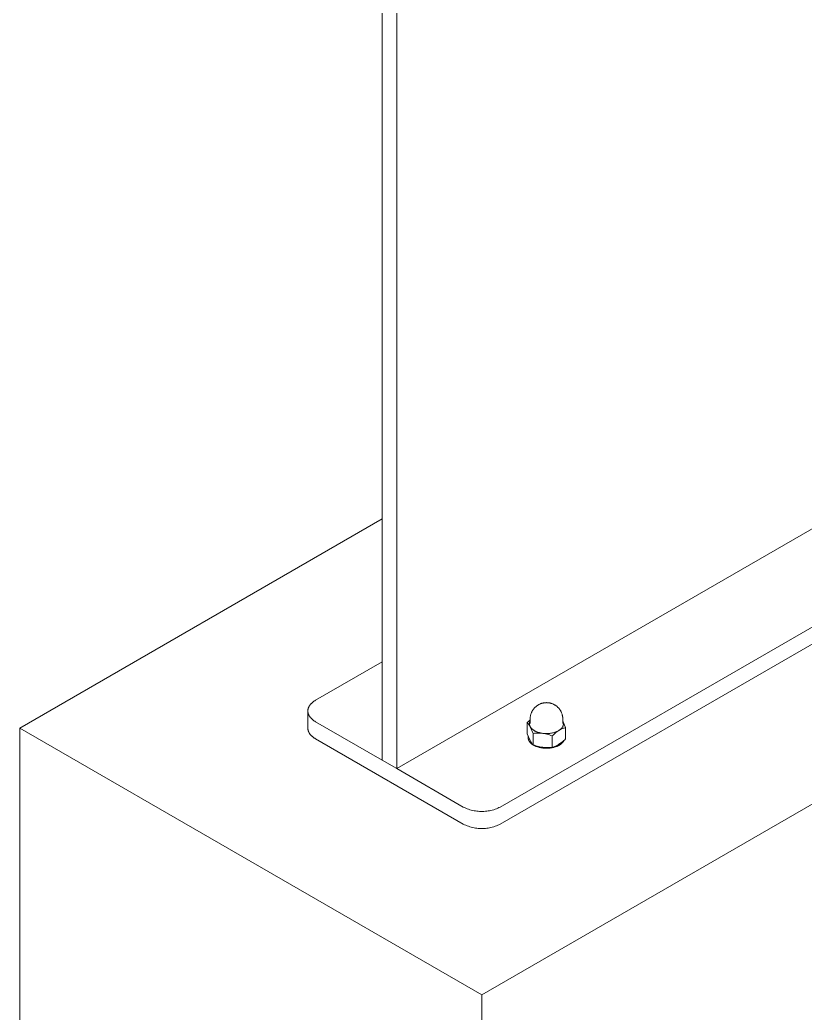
# Model space of a CAD drawing. Header units: inches. Extents: x -6 to 165, y -5 to 126.
# Drawn here: x 149.78 to 157.44, y 31.7 to 41.38 of the extents above; entities that cross this region are included whole.
import ezdxf

# ---------------------------------------------------------------- set-up
doc = ezdxf.new("R2010")
doc.units = ezdxf.units.IN
doc.layers.add('ZANO_R', color=7, linetype='Continuous', lineweight=0)

msp = doc.modelspace()

# ---------------------------------------------------------------- linework, layer by layer
at = {"layer": 'ZANO_R'}
for p, q in [((153.31422, 34.16707), (153.31422, 42.3632)), ((153.45834, 42.27999), (153.45834, 34.08386)), ((153.45834, 34.08386), (161.56525, 38.76439)), ((154.4672, 33.70942), (162.21381, 38.18192)), ((154.28705, 31.87881), (165.09626, 38.11952)), ((162.21381, 38.0155), (154.4672, 33.543)), ((153.31422, 36.51774), (149.78321, 34.47911)), ((153.31422, 35.12398), (152.66567, 34.74954)), ((152.59209, 34.65883), (152.59241, 34.66072)), ((152.59241, 34.66072), (152.59277, 34.6626)), ((152.59277, 34.6626), (152.59317, 34.66449)), ((152.59317, 34.66449), (152.59361, 34.66636)), ((152.59361, 34.66636), (152.5941, 34.66824)), ((152.5941, 34.66824), (152.59462, 34.6701)), ((152.59462, 34.6701), (152.59519, 34.67196)), ((152.59519, 34.67196), (152.5958, 34.67382)), ((152.5958, 34.67382), (152.59645, 34.67567)), ((152.59645, 34.67567), (152.59714, 34.67751)), ((152.59714, 34.67751), (152.59787, 34.67934)), ((152.59787, 34.67934), (152.59863, 34.68116)), ((152.59863, 34.68116), (152.59944, 34.68298)), ((152.59944, 34.68298), (152.60029, 34.68478)), ((152.60029, 34.68478), (152.60117, 34.68658)), ((152.60117, 34.68658), (152.60209, 34.68837)), ((152.60209, 34.68837), (152.60305, 34.69014)), ((152.60305, 34.69014), (152.60404, 34.69191)), ((152.60404, 34.69191), (152.60507, 34.69367)), ((152.60507, 34.69367), (152.60614, 34.69541)), ((152.60614, 34.69541), (152.60724, 34.69714)), ((152.60724, 34.69714), (152.60955, 34.70057)), ((152.60955, 34.70057), (152.612, 34.70395)), ((152.612, 34.70395), (152.61458, 34.70727)), ((152.61458, 34.70727), (152.61728, 34.71054)), ((152.61728, 34.71054), (152.62011, 34.71375)), ((152.62011, 34.71375), (152.62305, 34.7169)), ((152.62305, 34.7169), (152.6261, 34.71999)), ((152.6261, 34.71999), (152.62927, 34.72302)), ((152.62927, 34.72302), (152.63253, 34.72598)), ((152.63253, 34.72598), (152.63589, 34.72887)), ((152.63589, 34.72887), (152.63935, 34.7317)), ((152.63935, 34.7317), (152.64289, 34.73446)), ((152.64289, 34.73446), (152.64651, 34.73715)), ((152.64651, 34.73715), (152.65021, 34.73977)), ((152.65021, 34.73977), (152.65398, 34.74232)), ((152.65398, 34.74232), (152.65781, 34.7448)), ((152.65781, 34.7448), (152.66171, 34.7472)), ((152.66171, 34.7472), (152.66567, 34.74954)), ((154.78714, 34.65884), (154.79033, 34.66323)), ((154.79033, 34.66323), (154.79366, 34.6675)), ((154.79366, 34.6675), (154.79713, 34.67166)), ((154.79713, 34.67166), (154.80075, 34.6757)), ((154.80075, 34.6757), (154.8045, 34.67962)), ((154.8045, 34.67962), (154.80838, 34.6834)), ((154.80838, 34.6834), (154.81239, 34.68705)), ((154.81239, 34.68705), (154.81652, 34.69057)), ((154.81652, 34.69057), (154.82077, 34.69393)), ((154.82077, 34.69393), (154.82513, 34.69716)), ((154.82513, 34.69716), (154.82959, 34.70023)), ((154.82959, 34.70023), (154.83416, 34.70315)), ((154.83416, 34.70315), (154.83883, 34.70591)), ((154.83883, 34.70591), (154.84358, 34.70851)), ((154.84358, 34.70851), (154.84843, 34.71095)), ((154.84843, 34.71095), (154.85335, 34.71322)), ((154.85335, 34.71322), (154.85835, 34.71532)), ((154.85835, 34.71532), (154.86341, 34.71725)), ((154.86341, 34.71725), (154.86854, 34.71901)), ((154.86854, 34.71901), (154.87372, 34.72059)), ((154.87372, 34.72059), (154.87896, 34.72199)), ((154.87896, 34.72199), (154.88424, 34.72322)), ((154.88424, 34.72322), (154.88956, 34.72426)), ((154.88956, 34.72426), (154.89491, 34.72513)), ((154.89491, 34.72513), (154.90029, 34.72581)), ((154.90029, 34.72581), (154.90569, 34.72631)), ((154.90569, 34.72631), (154.9111, 34.72662)), ((154.9111, 34.72662), (154.91652, 34.72675)), ((154.91652, 34.72675), (154.92194, 34.72669)), ((154.92194, 34.72669), (154.92736, 34.72645)), ((154.92736, 34.72645), (154.93276, 34.72603)), ((154.93276, 34.72603), (154.93815, 34.72542)), ((154.93815, 34.72542), (154.94356, 34.72462)), ((154.94356, 34.72462), (154.94893, 34.72363)), ((154.94893, 34.72363), (154.95427, 34.72247)), ((154.95427, 34.72247), (154.95956, 34.72112)), ((154.95956, 34.72112), (154.96481, 34.71959)), ((154.96481, 34.71959), (154.97, 34.71788)), ((154.97, 34.71788), (154.97513, 34.71599)), ((154.97513, 34.71599), (154.98019, 34.71393)), ((154.98019, 34.71393), (154.98517, 34.71169)), ((154.98517, 34.71169), (154.99008, 34.70929)), ((154.99008, 34.70929), (154.9949, 34.70672)), ((154.9949, 34.70672), (154.99963, 34.70399)), ((154.99963, 34.70399), (155.00427, 34.70109)), ((155.00427, 34.70109), (155.0088, 34.69804)), ((155.0088, 34.69804), (155.01322, 34.69483)), ((155.01322, 34.69483), (155.01753, 34.69148)), ((155.01753, 34.69148), (155.02173, 34.68797)), ((155.02173, 34.68797), (155.0258, 34.68433)), ((155.0258, 34.68433), (155.02974, 34.68055)), ((155.02974, 34.68055), (155.03356, 34.67663)), ((155.03356, 34.67663), (155.03723, 34.67259)), ((155.03723, 34.67259), (155.04077, 34.66842)), ((155.04077, 34.66842), (155.04416, 34.66414)), ((155.04416, 34.66414), (155.0474, 34.65974)), ((152.59104, 34.64552), (152.59106, 34.64743)), ((152.59106, 34.64362), (152.59104, 34.64552)), ((152.59104, 34.64362), (152.59104, 34.47911)), ((152.59106, 34.64743), (152.59113, 34.64933)), ((152.59113, 34.64172), (152.59106, 34.64362)), ((152.59113, 34.64933), (152.59124, 34.65123)), ((152.59124, 34.63981), (152.59113, 34.64172)), ((152.59124, 34.65123), (152.59138, 34.65314)), ((152.59138, 34.63791), (152.59124, 34.63981)), ((152.59138, 34.65314), (152.59158, 34.65503)), ((152.59158, 34.63601), (152.59138, 34.63791)), ((152.59158, 34.65503), (152.59181, 34.65693)), ((152.59181, 34.63412), (152.59158, 34.63601)), ((152.59181, 34.65693), (152.59209, 34.65883)), ((152.59209, 34.63222), (152.59181, 34.63412)), ((152.59241, 34.63033), (152.59209, 34.63222)), ((152.59277, 34.62845), (152.59241, 34.63033)), ((152.59317, 34.62656), (152.59277, 34.62845)), ((152.59361, 34.62469), (152.59317, 34.62656)), ((152.5941, 34.62281), (152.59361, 34.62469)), ((152.59462, 34.62095), (152.5941, 34.62281)), ((152.59519, 34.61909), (152.59462, 34.62095)), ((152.5958, 34.61723), (152.59519, 34.61909)), ((152.59645, 34.61538), (152.5958, 34.61723)), ((152.59714, 34.61354), (152.59645, 34.61538)), ((152.59787, 34.61171), (152.59714, 34.61354)), ((152.59863, 34.60989), (152.59787, 34.61171)), ((152.59944, 34.60807), (152.59863, 34.60989)), ((152.60029, 34.60627), (152.59944, 34.60807)), ((152.60117, 34.60447), (152.60029, 34.60627)), ((152.60209, 34.60268), (152.60117, 34.60447)), ((152.60305, 34.6009), (152.60209, 34.60268)), ((152.60404, 34.59914), (152.60305, 34.6009)), ((152.60507, 34.59738), (152.60404, 34.59914)), ((152.60614, 34.59564), (152.60507, 34.59738)), ((152.60724, 34.59391), (152.60614, 34.59564)), ((152.60955, 34.59048), (152.60724, 34.59391)), ((152.612, 34.5871), (152.60955, 34.59048)), ((152.61458, 34.58378), (152.612, 34.5871)), ((152.61728, 34.58051), (152.61458, 34.58378)), ((152.62011, 34.5773), (152.61728, 34.58051)), ((152.62305, 34.57415), (152.62011, 34.5773)), ((152.6261, 34.57106), (152.62305, 34.57415)), ((152.62927, 34.56803), (152.6261, 34.57106)), ((152.63253, 34.56507), (152.62927, 34.56803)), ((152.63589, 34.56218), (152.63253, 34.56507)), ((154.75835, 34.56752), (154.75844, 34.57291)), ((154.75835, 34.52321), (154.75835, 34.56752)), ((154.75844, 34.57291), (154.75872, 34.57829)), ((154.75872, 34.57829), (154.75917, 34.58366)), ((154.75917, 34.58366), (154.75981, 34.58902)), ((154.75981, 34.58902), (154.76063, 34.59435)), ((154.76063, 34.59435), (154.76163, 34.59964)), ((154.76163, 34.59964), (154.7628, 34.60491)), ((154.7628, 34.60491), (154.76416, 34.61012)), ((154.76416, 34.61012), (154.76569, 34.61529)), ((154.76569, 34.61529), (154.76739, 34.62041)), ((154.76739, 34.62041), (154.76927, 34.62546)), ((154.76927, 34.62546), (154.77133, 34.63048)), ((154.77133, 34.63048), (154.77356, 34.63542)), ((154.77356, 34.63542), (154.77595, 34.64029)), ((154.77595, 34.64029), (154.77851, 34.64506)), ((154.77851, 34.64506), (154.78123, 34.64975)), ((154.78123, 34.64975), (154.78411, 34.65435)), ((154.78411, 34.65435), (154.78714, 34.65884)), ((155.0474, 34.65974), (155.05048, 34.65523)), ((155.05048, 34.65523), (155.05341, 34.65062)), ((155.05341, 34.65062), (155.05619, 34.64591)), ((155.05619, 34.64591), (155.05879, 34.64111)), ((155.05879, 34.64111), (155.06124, 34.63622)), ((155.06124, 34.63622), (155.06351, 34.63125)), ((155.06351, 34.63125), (155.06561, 34.62621)), ((155.06561, 34.62621), (155.06754, 34.62109)), ((155.06754, 34.62109), (155.06929, 34.61592)), ((155.06929, 34.61592), (155.07086, 34.61068)), ((155.07086, 34.61068), (155.07225, 34.6054)), ((155.07225, 34.6054), (155.07346, 34.60007)), ((155.07346, 34.60007), (155.07448, 34.5947)), ((155.07448, 34.5947), (155.07532, 34.5893)), ((155.07532, 34.5893), (155.07598, 34.58388)), ((155.07598, 34.58388), (155.07645, 34.57844)), ((155.07645, 34.57844), (155.07673, 34.57298)), ((155.07673, 34.57298), (155.07682, 34.56752)), ((155.07682, 34.56752), (155.07682, 34.52321)), ((149.78321, 26.15817), (149.78321, 34.47911)), ((149.78321, 34.47911), (154.28705, 31.87881)), ((152.59104, 34.47911), (152.59106, 34.4772)), ((152.59106, 34.4772), (152.59113, 34.4753)), ((152.59113, 34.4753), (152.59124, 34.4734)), ((152.59124, 34.4734), (152.59138, 34.47149)), ((152.59138, 34.47149), (152.59158, 34.4696)), ((152.59158, 34.4696), (152.59181, 34.4677)), ((152.59181, 34.4677), (152.59209, 34.4658)), ((152.63935, 34.55935), (152.63589, 34.56218)), ((152.64289, 34.55659), (152.63935, 34.55935)), ((152.64651, 34.5539), (152.64289, 34.55659)), ((152.65021, 34.55128), (152.64651, 34.5539)), ((152.65398, 34.54873), (152.65021, 34.55128)), ((152.65781, 34.54625), (152.65398, 34.54873)), ((152.66171, 34.54385), (152.65781, 34.54625)), ((152.66567, 34.54151), (152.66171, 34.54385)), ((152.66567, 34.54151), (153.31422, 34.16707)), ((154.74448, 34.54562), (154.73105, 34.53293)), ((154.73105, 34.53293), (154.73518, 34.52828)), ((154.73105, 34.53293), (154.73105, 34.42187)), ((154.73518, 34.52828), (154.73915, 34.5235)), ((154.73915, 34.5235), (154.74296, 34.51859)), ((154.74296, 34.51859), (154.74661, 34.51356)), ((154.75835, 34.55783), (154.74448, 34.54562)), ((154.74661, 34.51356), (154.75009, 34.50841)), ((154.75009, 34.50841), (154.75339, 34.50314)), ((154.75198, 34.52048), (154.75201, 34.52244)), ((154.75202, 34.51851), (154.75198, 34.52048)), ((154.75201, 34.52244), (154.75211, 34.5244)), ((154.75213, 34.51655), (154.75202, 34.51851)), ((154.75211, 34.5244), (154.75227, 34.52636)), ((154.7523, 34.51459), (154.75213, 34.51655)), ((154.75227, 34.52636), (154.75249, 34.52831)), ((154.75255, 34.51264), (154.7523, 34.51459)), ((154.75249, 34.52831), (154.75279, 34.53026)), ((154.75285, 34.5107), (154.75255, 34.51264)), ((154.75279, 34.53026), (154.75315, 34.53219)), ((154.75323, 34.50877), (154.75285, 34.5107)), ((154.75315, 34.53219), (154.75358, 34.53411)), ((154.75366, 34.50686), (154.75323, 34.50877)), ((154.75339, 34.50314), (154.75652, 34.49777)), ((154.75358, 34.53411), (154.75407, 34.53601)), ((154.75417, 34.50496), (154.75366, 34.50686)), ((154.75407, 34.53601), (154.75462, 34.53789)), ((154.75474, 34.50308), (154.75417, 34.50496)), ((154.75462, 34.53789), (154.75524, 34.53976)), ((154.75537, 34.50122), (154.75474, 34.50308)), ((154.75524, 34.53976), (154.75593, 34.5416)), ((154.75607, 34.49938), (154.75537, 34.50122)), ((154.75593, 34.5416), (154.75667, 34.54342)), ((154.75682, 34.49757), (154.75607, 34.49938)), ((154.75652, 34.49777), (154.75946, 34.4923)), ((154.75667, 34.54342), (154.75748, 34.54521)), ((154.75764, 34.49578), (154.75682, 34.49757)), ((154.75748, 34.54521), (154.75835, 34.54697)), ((154.75852, 34.49402), (154.75764, 34.49578)), ((154.75946, 34.4923), (154.75852, 34.49402)), ((154.75946, 34.4923), (154.78788, 34.42751)), ((154.76025, 34.49087), (154.75946, 34.4923)), ((154.76108, 34.48945), (154.76025, 34.49087)), ((154.76196, 34.48802), (154.76108, 34.48945)), ((154.76288, 34.4866), (154.76196, 34.48802)), ((154.76383, 34.48519), (154.76288, 34.4866)), ((154.76484, 34.48378), (154.76383, 34.48519)), ((154.76588, 34.48237), (154.76484, 34.48378)), ((154.76697, 34.48097), (154.76588, 34.48237)), ((154.7681, 34.47957), (154.76697, 34.48097)), ((154.76927, 34.47818), (154.7681, 34.47957)), ((154.77048, 34.4768), (154.76927, 34.47818)), ((154.77174, 34.47542), (154.77048, 34.4768)), ((154.77304, 34.47405), (154.77174, 34.47542)), ((154.77438, 34.47269), (154.77304, 34.47405)), ((154.77576, 34.47134), (154.77438, 34.47269)), ((154.77719, 34.47001), (154.77576, 34.47134)), ((154.77865, 34.46868), (154.77719, 34.47001)), ((154.78016, 34.46736), (154.77865, 34.46868)), ((154.78329, 34.46476), (154.78016, 34.46736)), ((155.05519, 34.46752), (155.05222, 34.46504)), ((155.05291, 34.46382), (155.05992, 34.46746)), ((155.05804, 34.47006), (155.05519, 34.46752)), ((155.05942, 34.47136), (155.05804, 34.47006)), ((155.06077, 34.47267), (155.05942, 34.47136)), ((155.05992, 34.46746), (155.06704, 34.47087)), ((155.06208, 34.474), (155.06077, 34.47267)), ((155.06336, 34.47534), (155.06208, 34.474)), ((155.0646, 34.4767), (155.06336, 34.47534)), ((155.06581, 34.47807), (155.0646, 34.4767)), ((155.06698, 34.47946), (155.06581, 34.47807)), ((155.06812, 34.48086), (155.06698, 34.47946)), ((155.06704, 34.47087), (155.07427, 34.47405)), ((155.06922, 34.48227), (155.06812, 34.48086)), ((155.07028, 34.4837), (155.06922, 34.48227)), ((155.0713, 34.48513), (155.07028, 34.4837)), ((155.07228, 34.48658), (155.0713, 34.48513)), ((155.07322, 34.48804), (155.07228, 34.48658)), ((155.07412, 34.48951), (155.07322, 34.48804)), ((155.07498, 34.49099), (155.07412, 34.48951)), ((155.07427, 34.47405), (155.0816, 34.47699)), ((155.0758, 34.49247), (155.07498, 34.49099)), ((155.07658, 34.49397), (155.0758, 34.49247)), ((155.07732, 34.49547), (155.07658, 34.49397)), ((155.10412, 34.48434), (155.07682, 34.54704)), ((155.07682, 34.54697), (155.0775, 34.54555)), ((155.07801, 34.49698), (155.07732, 34.49547)), ((155.0775, 34.54555), (155.07815, 34.54413)), ((155.07866, 34.4985), (155.07801, 34.49698)), ((155.07815, 34.54413), (155.07876, 34.54269)), ((155.07927, 34.50003), (155.07866, 34.4985)), ((155.07876, 34.54269), (155.07933, 34.54124)), ((155.07983, 34.50156), (155.07927, 34.50003)), ((155.07933, 34.54124), (155.07986, 34.53978)), ((155.08035, 34.50309), (155.07983, 34.50156)), ((155.07986, 34.53978), (155.08036, 34.53831)), ((155.08083, 34.50463), (155.08035, 34.50309)), ((155.08036, 34.53831), (155.08082, 34.53683)), ((155.08082, 34.53683), (155.08124, 34.53534)), ((155.08126, 34.50617), (155.08083, 34.50463)), ((155.08124, 34.53534), (155.08162, 34.53385)), ((155.08165, 34.50772), (155.08126, 34.50617)), ((155.0816, 34.47699), (155.08903, 34.47968)), ((155.08162, 34.53385), (155.08196, 34.53234)), ((155.082, 34.50926), (155.08165, 34.50772)), ((155.08196, 34.53234), (155.08226, 34.53083)), ((155.0823, 34.51081), (155.082, 34.50926)), ((155.08226, 34.53083), (155.08252, 34.52932)), ((155.08256, 34.51236), (155.0823, 34.51081)), ((155.08252, 34.52932), (155.08273, 34.52779)), ((155.08277, 34.51391), (155.08256, 34.51236)), ((155.08273, 34.52779), (155.08291, 34.52626)), ((155.08294, 34.51546), (155.08277, 34.51391)), ((155.08291, 34.52626), (155.08304, 34.52473)), ((155.08307, 34.51701), (155.08294, 34.51546)), ((155.08304, 34.52473), (155.08313, 34.52319)), ((155.08315, 34.51856), (155.08307, 34.51701)), ((155.08313, 34.52319), (155.08318, 34.52165)), ((155.08319, 34.52011), (155.08315, 34.51856)), ((155.08318, 34.52165), (155.08319, 34.52011)), ((155.08903, 34.47968), (155.09654, 34.48213)), ((155.09654, 34.48213), (155.10412, 34.48434)), ((155.10412, 34.37328), (155.10412, 34.48434)), ((152.59209, 34.4658), (152.59241, 34.46391)), ((152.59241, 34.46391), (152.59277, 34.46203)), ((152.59277, 34.46203), (152.59317, 34.46014)), ((152.59317, 34.46014), (152.59361, 34.45827)), ((152.59361, 34.45827), (152.5941, 34.45639)), ((152.5941, 34.45639), (152.59462, 34.45453)), ((152.59462, 34.45453), (152.59519, 34.45267)), ((152.59519, 34.45267), (152.5958, 34.45081)), ((152.5958, 34.45081), (152.59645, 34.44896)), ((152.59645, 34.44896), (152.59714, 34.44712)), ((152.59714, 34.44712), (152.59787, 34.44529)), ((152.59787, 34.44529), (152.59863, 34.44347)), ((152.59863, 34.44347), (152.59944, 34.44165)), ((152.59944, 34.44165), (152.60029, 34.43985)), ((152.60029, 34.43985), (152.60117, 34.43805)), ((152.60117, 34.43805), (152.60209, 34.43626)), ((152.60209, 34.43626), (152.60305, 34.43449)), ((152.60305, 34.43449), (152.60404, 34.43272)), ((152.60404, 34.43272), (152.60507, 34.43096)), ((152.60507, 34.43096), (152.60614, 34.42922)), ((152.60614, 34.42922), (152.60724, 34.42749)), ((152.60724, 34.42749), (152.60955, 34.42406)), ((152.60955, 34.42406), (152.612, 34.42068)), ((152.612, 34.42068), (152.61458, 34.41736)), ((152.61458, 34.41736), (152.61728, 34.41409)), ((152.61728, 34.41409), (152.62011, 34.41088)), ((152.62011, 34.41088), (152.62305, 34.40773)), ((152.62305, 34.40773), (152.6261, 34.40464)), ((152.6261, 34.40464), (152.62927, 34.40161)), ((152.62927, 34.40161), (152.63253, 34.39865)), ((152.63253, 34.39865), (152.63589, 34.39576)), ((152.63589, 34.39576), (152.63935, 34.39293)), ((152.63935, 34.39293), (152.64289, 34.39017)), ((152.64289, 34.39017), (152.64651, 34.38748)), ((152.64651, 34.38748), (152.65021, 34.38486)), ((152.65021, 34.38486), (152.65398, 34.38231)), ((152.65398, 34.38231), (152.65781, 34.37983)), ((152.65781, 34.37983), (152.66171, 34.37743)), ((152.66171, 34.37743), (152.66567, 34.37509)), ((154.10689, 33.543), (152.66567, 34.37509)), ((154.75946, 34.35708), (154.73105, 34.42187)), ((154.73924, 34.38564), (154.73927, 34.38717)), ((154.73926, 34.38411), (154.73924, 34.38564)), ((154.73931, 34.38259), (154.73926, 34.38411)), ((154.73927, 34.38717), (154.73933, 34.38869)), ((154.73941, 34.38106), (154.73931, 34.38259)), ((154.73933, 34.38869), (154.73943, 34.39021)), ((154.73954, 34.37954), (154.73941, 34.38106)), ((154.73943, 34.39021), (154.73957, 34.39174)), ((154.73971, 34.37802), (154.73954, 34.37954)), ((154.73957, 34.39174), (154.73975, 34.39326)), ((154.73992, 34.3765), (154.73971, 34.37802)), ((154.73975, 34.39326), (154.73997, 34.39478)), ((154.74017, 34.37499), (154.73992, 34.3765)), ((154.73997, 34.39478), (154.74023, 34.39629)), ((154.74046, 34.37347), (154.74017, 34.37499)), ((154.74023, 34.39629), (154.74052, 34.3978)), ((154.74079, 34.37197), (154.74046, 34.37347)), ((154.74115, 34.37046), (154.74079, 34.37197)), ((154.74156, 34.36896), (154.74115, 34.37046)), ((154.78658, 34.46222), (154.78329, 34.46476)), ((154.79003, 34.45973), (154.78658, 34.46222)), ((154.78788, 34.42751), (154.80116, 34.4289)), ((154.78788, 34.31645), (154.78788, 34.42751)), ((154.79362, 34.45731), (154.79003, 34.45973)), ((154.79736, 34.45495), (154.79362, 34.45731)), ((154.80124, 34.45267), (154.79736, 34.45495)), ((154.80116, 34.4289), (154.81449, 34.42982)), ((154.80525, 34.45046), (154.80124, 34.45267)), ((154.80939, 34.44833), (154.80525, 34.45046)), ((154.81365, 34.44628), (154.80939, 34.44833)), ((154.81802, 34.44431), (154.81365, 34.44628)), ((154.81449, 34.42982), (154.82783, 34.43027)), ((154.82249, 34.44243), (154.81802, 34.44431)), ((154.82705, 34.44065), (154.82249, 34.44243)), ((154.83171, 34.43896), (154.82705, 34.44065)), ((154.82783, 34.43027), (154.84119, 34.43026)), ((154.83644, 34.43736), (154.83171, 34.43896)), ((154.84125, 34.43586), (154.83644, 34.43736)), ((154.84119, 34.43026), (154.85454, 34.42979)), ((154.84611, 34.43446), (154.84125, 34.43586)), ((154.85103, 34.43316), (154.84611, 34.43446)), ((154.85599, 34.43196), (154.85103, 34.43316)), ((154.85454, 34.42979), (154.86786, 34.42885)), ((154.86098, 34.43086), (154.85599, 34.43196)), ((154.86601, 34.42985), (154.86098, 34.43086)), ((154.87105, 34.42895), (154.86601, 34.42985)), ((154.86786, 34.42885), (154.88114, 34.42744)), ((154.87609, 34.42815), (154.87105, 34.42895)), ((154.88114, 34.42744), (154.87609, 34.42815)), ((154.88114, 34.42744), (154.89477, 34.4253)), ((154.88968, 34.42631), (154.88114, 34.42744)), ((154.89824, 34.42547), (154.88968, 34.42631)), ((154.89477, 34.4253), (154.90832, 34.42271)), ((154.90683, 34.42493), (154.89824, 34.42547)), ((154.91544, 34.42469), (154.90683, 34.42493)), ((154.90832, 34.42271), (154.92178, 34.41968)), ((154.92405, 34.42474), (154.91544, 34.42469)), ((154.92178, 34.41968), (154.93513, 34.41621)), ((154.93265, 34.42508), (154.92405, 34.42474)), ((154.94123, 34.42572), (154.93265, 34.42508)), ((154.93513, 34.41621), (154.94837, 34.41231)), ((154.94979, 34.42666), (154.94123, 34.42572)), ((154.94837, 34.41231), (154.96146, 34.40798)), ((154.95831, 34.42789), (154.94979, 34.42666)), ((154.96678, 34.42941), (154.95831, 34.42789)), ((154.96146, 34.40798), (154.97441, 34.40322)), ((154.97519, 34.43123), (154.96678, 34.42941)), ((154.97441, 34.40322), (154.98297, 34.41156)), ((154.97441, 34.29216), (154.97441, 34.40322)), ((154.98354, 34.43333), (154.97519, 34.43123)), ((154.98297, 34.41156), (154.99178, 34.41964)), ((154.99181, 34.43571), (154.98354, 34.43333)), ((154.99178, 34.41964), (155.00083, 34.42745)), ((154.99999, 34.43838), (154.99181, 34.43571)), ((155.00808, 34.44133), (154.99999, 34.43838)), ((155.00083, 34.42745), (155.01011, 34.43499)), ((155.01606, 34.44456), (155.00808, 34.44133)), ((155.01011, 34.43499), (155.01962, 34.44224)), ((155.02392, 34.44806), (155.01606, 34.44456)), ((155.01962, 34.44224), (155.02934, 34.44919)), ((155.03166, 34.45182), (155.02392, 34.44806)), ((155.02934, 34.44919), (155.03927, 34.45586)), ((155.03927, 34.45586), (155.03166, 34.45182)), ((155.03927, 34.45586), (155.04602, 34.45995)), ((155.04265, 34.45804), (155.03927, 34.45586)), ((155.04594, 34.4603), (155.04265, 34.45804)), ((155.04914, 34.46263), (155.04594, 34.4603)), ((155.04602, 34.45995), (155.05291, 34.46382)), ((155.05222, 34.46504), (155.04914, 34.46263)), ((155.10412, 34.37328), (155.09556, 34.36493)), ((154.742, 34.36747), (154.74156, 34.36896)), ((154.74247, 34.36598), (154.742, 34.36747)), ((154.74299, 34.3645), (154.74247, 34.36598)), ((154.74354, 34.36303), (154.74299, 34.3645)), ((154.74413, 34.36156), (154.74354, 34.36303)), ((154.74475, 34.3601), (154.74413, 34.36156)), ((154.74541, 34.35865), (154.74475, 34.3601)), ((154.74611, 34.3572), (154.74541, 34.35865)), ((154.74684, 34.35577), (154.74611, 34.3572)), ((154.7476, 34.35435), (154.74684, 34.35577)), ((154.7484, 34.35293), (154.7476, 34.35435)), ((154.74923, 34.35152), (154.7484, 34.35293)), ((154.75009, 34.35013), (154.74923, 34.35152)), ((154.75099, 34.34875), (154.75009, 34.35013)), ((154.75192, 34.34737), (154.75099, 34.34875)), ((154.75287, 34.34601), (154.75192, 34.34737)), ((154.75386, 34.34466), (154.75287, 34.34601)), ((154.75488, 34.34333), (154.75386, 34.34466)), ((154.75593, 34.342), (154.75488, 34.34333)), ((154.75701, 34.34069), (154.75593, 34.342)), ((154.75812, 34.33939), (154.75701, 34.34069)), ((154.76042, 34.33683), (154.75812, 34.33939)), ((154.76241, 34.35161), (154.75946, 34.35708)), ((154.76282, 34.33433), (154.76042, 34.33683)), ((154.76554, 34.34624), (154.76241, 34.35161)), ((154.76532, 34.33189), (154.76282, 34.33433)), ((154.76792, 34.3295), (154.76532, 34.33189)), ((154.76884, 34.34097), (154.76554, 34.34624)), ((154.7706, 34.32718), (154.76792, 34.3295)), ((154.77232, 34.33582), (154.76884, 34.34097)), ((154.77338, 34.32492), (154.7706, 34.32718)), ((154.77596, 34.33079), (154.77232, 34.33582)), ((154.77623, 34.32272), (154.77338, 34.32492)), ((154.77977, 34.32588), (154.77596, 34.33079)), ((154.77915, 34.32058), (154.77623, 34.32272)), ((154.78214, 34.31851), (154.77915, 34.32058)), ((154.78375, 34.3211), (154.77977, 34.32588)), ((154.7852, 34.3165), (154.78214, 34.31851)), ((154.78788, 34.31645), (154.78375, 34.3211)), ((154.78831, 34.31456), (154.7852, 34.3165)), ((154.80083, 34.31169), (154.78788, 34.31645)), ((154.79148, 34.31269), (154.78831, 34.31456)), ((154.7902, 34.31343), (154.7902, 34.31559)), ((154.79148, 34.31269), (154.79407, 34.31418)), ((154.79431, 34.31109), (154.79148, 34.31269)), ((154.79723, 34.30951), (154.79431, 34.31109)), ((154.80023, 34.30796), (154.79723, 34.30951)), ((154.80332, 34.30644), (154.80023, 34.30796)), ((154.81392, 34.30736), (154.80083, 34.31169)), ((154.8065, 34.30494), (154.80332, 34.30644)), ((154.80976, 34.30348), (154.8065, 34.30494)), ((154.8131, 34.30205), (154.80976, 34.30348)), ((154.81653, 34.30065), (154.8131, 34.30205)), ((154.82716, 34.30346), (154.81392, 34.30736)), ((154.82363, 34.29798), (154.81653, 34.30065)), ((154.83105, 34.29546), (154.82363, 34.29798)), ((154.84051, 34.29999), (154.82716, 34.30346)), ((154.83876, 34.29313), (154.83105, 34.29546)), ((154.84675, 34.291), (154.83876, 34.29313)), ((154.85397, 34.29696), (154.84051, 34.29999)), ((154.855, 34.28908), (154.84675, 34.291)), ((154.86752, 34.29437), (154.85397, 34.29696)), ((154.86349, 34.28738), (154.855, 34.28908)), ((154.87218, 34.28592), (154.86349, 34.28738)), ((154.88114, 34.29223), (154.86752, 34.29437)), ((154.88104, 34.28471), (154.87218, 34.28592)), ((154.89005, 34.28376), (154.88104, 34.28471)), ((154.89443, 34.29082), (154.88114, 34.29223)), ((154.89917, 34.28308), (154.89005, 34.28376)), ((154.90775, 34.28988), (154.89443, 34.29082)), ((154.90836, 34.28267), (154.89917, 34.28308)), ((154.9211, 34.28941), (154.90775, 34.28988)), ((154.91759, 34.28253), (154.90836, 34.28267)), ((154.92681, 34.28267), (154.91759, 34.28253)), ((154.93445, 34.2894), (154.9211, 34.28941)), ((154.936, 34.28308), (154.92681, 34.28267)), ((154.9478, 34.28985), (154.93445, 34.2894)), ((154.94512, 34.28376), (154.936, 34.28308)), ((154.95413, 34.28471), (154.94512, 34.28376)), ((154.96113, 34.29077), (154.9478, 34.28985)), ((154.96299, 34.28592), (154.95413, 34.28471)), ((154.97441, 34.29216), (154.96113, 34.29077)), ((154.97168, 34.28738), (154.96299, 34.28592)), ((154.98017, 34.28908), (154.97168, 34.28738)), ((154.982, 34.29436), (154.97441, 34.29216)), ((154.98842, 34.291), (154.98017, 34.28908)), ((154.98951, 34.29681), (154.982, 34.29436)), ((154.99641, 34.29313), (154.98842, 34.291)), ((154.99693, 34.29951), (154.98951, 34.29681)), ((155.00413, 34.29546), (154.99641, 34.29313)), ((155.00426, 34.30245), (154.99693, 34.29951)), ((155.01154, 34.29798), (155.00413, 34.29546)), ((155.01149, 34.30562), (155.00426, 34.30245)), ((155.01862, 34.30904), (155.01149, 34.30562)), ((155.01864, 34.30065), (155.01154, 34.29798)), ((155.02563, 34.31268), (155.01862, 34.30904)), ((155.02207, 34.30205), (155.01864, 34.30065)), ((155.02541, 34.30348), (155.02207, 34.30205)), ((155.02868, 34.30494), (155.02541, 34.30348)), ((155.03251, 34.31655), (155.02563, 34.31268)), ((155.03185, 34.30644), (155.02868, 34.30494)), ((155.03494, 34.30796), (155.03185, 34.30644)), ((155.03927, 34.32064), (155.03251, 34.31655)), ((155.03473, 34.31786), (155.04369, 34.31269)), ((155.03795, 34.30951), (155.03494, 34.30796)), ((155.04086, 34.31109), (155.03795, 34.30951)), ((155.04919, 34.3273), (155.03927, 34.32064)), ((155.04369, 34.31269), (155.04086, 34.31109)), ((155.04757, 34.315), (155.04369, 34.31269)), ((155.04497, 34.32431), (155.04497, 34.31343)), ((155.05137, 34.31741), (155.04757, 34.315)), ((155.05891, 34.33426), (155.04919, 34.3273)), ((155.05508, 34.31991), (155.05137, 34.31741)), ((155.05868, 34.32252), (155.05508, 34.31991)), ((155.06218, 34.32522), (155.05868, 34.32252)), ((155.06842, 34.34151), (155.05891, 34.33426)), ((155.06556, 34.32802), (155.06218, 34.32522)), ((155.0672, 34.32945), (155.06556, 34.32802)), ((155.0688, 34.33091), (155.0672, 34.32945)), ((155.0777, 34.34904), (155.06842, 34.34151)), ((155.07038, 34.33239), (155.0688, 34.33091)), ((155.07191, 34.33389), (155.07038, 34.33239)), ((155.07341, 34.33541), (155.07191, 34.33389)), ((155.07487, 34.33695), (155.07341, 34.33541)), ((155.07629, 34.33852), (155.07487, 34.33695)), ((155.07766, 34.3401), (155.07629, 34.33852)), ((155.079, 34.34171), (155.07766, 34.3401)), ((155.08675, 34.35685), (155.0777, 34.34904)), ((155.08029, 34.34333), (155.079, 34.34171)), ((155.08154, 34.34497), (155.08029, 34.34333)), ((155.08274, 34.34664), (155.08154, 34.34497)), ((155.0839, 34.34832), (155.08274, 34.34664)), ((155.085, 34.35001), (155.0839, 34.34832)), ((155.08606, 34.35172), (155.085, 34.35001)), ((155.08707, 34.35345), (155.08606, 34.35172)), ((155.09556, 34.36493), (155.08675, 34.35685)), ((155.08803, 34.35519), (155.08707, 34.35345)), ((155.08894, 34.35695), (155.08803, 34.35519)), ((155.08979, 34.35872), (155.08894, 34.35695)), ((155.0906, 34.36051), (155.08979, 34.35872)), ((153.31422, 34.16707), (153.45834, 34.08386)), ((153.45834, 34.08386), (154.10689, 33.70942)), ((154.11935, 33.70337), (154.10689, 33.70942)), ((154.13201, 33.69776), (154.11935, 33.70337)), ((154.14486, 33.69259), (154.13201, 33.69776)), ((154.15787, 33.68787), (154.14486, 33.69259)), ((154.42924, 33.69259), (154.41622, 33.68787)), ((154.44209, 33.69776), (154.42924, 33.69259)), ((154.45475, 33.70337), (154.44209, 33.69776)), ((154.4672, 33.70942), (154.45475, 33.70337)), ((154.17105, 33.68361), (154.15787, 33.68787)), ((154.18436, 33.6798), (154.17105, 33.68361)), ((154.1978, 33.67647), (154.18436, 33.6798)), ((154.21135, 33.6736), (154.1978, 33.67647)), ((154.22499, 33.6712), (154.21135, 33.6736)), ((154.2387, 33.66928), (154.22499, 33.6712)), ((154.25247, 33.66784), (154.2387, 33.66928)), ((154.26629, 33.66688), (154.25247, 33.66784)), ((154.28012, 33.6664), (154.26629, 33.66688)), ((154.29397, 33.6664), (154.28012, 33.6664)), ((154.30781, 33.66688), (154.29397, 33.6664)), ((154.32162, 33.66784), (154.30781, 33.66688)), ((154.3354, 33.66928), (154.32162, 33.66784)), ((154.34911, 33.6712), (154.3354, 33.66928)), ((154.36275, 33.6736), (154.34911, 33.6712)), ((154.37629, 33.67647), (154.36275, 33.6736)), ((154.38973, 33.6798), (154.37629, 33.67647)), ((154.40305, 33.68361), (154.38973, 33.6798)), ((154.41622, 33.68787), (154.40305, 33.68361)), ((154.11935, 33.53695), (154.10689, 33.543)), ((154.13201, 33.53134), (154.11935, 33.53695)), ((154.14486, 33.52617), (154.13201, 33.53134)), ((154.15787, 33.52145), (154.14486, 33.52617)), ((154.17105, 33.51719), (154.15787, 33.52145)), ((154.18436, 33.51338), (154.17105, 33.51719)), ((154.1978, 33.51005), (154.18436, 33.51338)), ((154.21135, 33.50718), (154.1978, 33.51005)), ((154.22499, 33.50478), (154.21135, 33.50718)), ((154.2387, 33.50286), (154.22499, 33.50478)), ((154.25247, 33.50142), (154.2387, 33.50286)), ((154.26629, 33.50046), (154.25247, 33.50142)), ((154.28012, 33.49998), (154.26629, 33.50046)), ((154.29397, 33.49998), (154.28012, 33.49998)), ((154.30781, 33.50046), (154.29397, 33.49998)), ((154.32162, 33.50142), (154.30781, 33.50046)), ((154.3354, 33.50286), (154.32162, 33.50142)), ((154.34911, 33.50478), (154.3354, 33.50286)), ((154.36275, 33.50718), (154.34911, 33.50478)), ((154.37629, 33.51005), (154.36275, 33.50718)), ((154.38973, 33.51338), (154.37629, 33.51005)), ((154.40305, 33.51719), (154.38973, 33.51338)), ((154.41622, 33.52145), (154.40305, 33.51719)), ((154.42924, 33.52617), (154.41622, 33.52145)), ((154.44209, 33.53134), (154.42924, 33.52617)), ((154.45475, 33.53695), (154.44209, 33.53134)), ((154.4672, 33.543), (154.45475, 33.53695)), ((154.28705, 23.55787), (154.28705, 31.87881))]:
    msp.add_line(p, q, dxfattribs=at)

doc.saveas('drawing.dxf')
